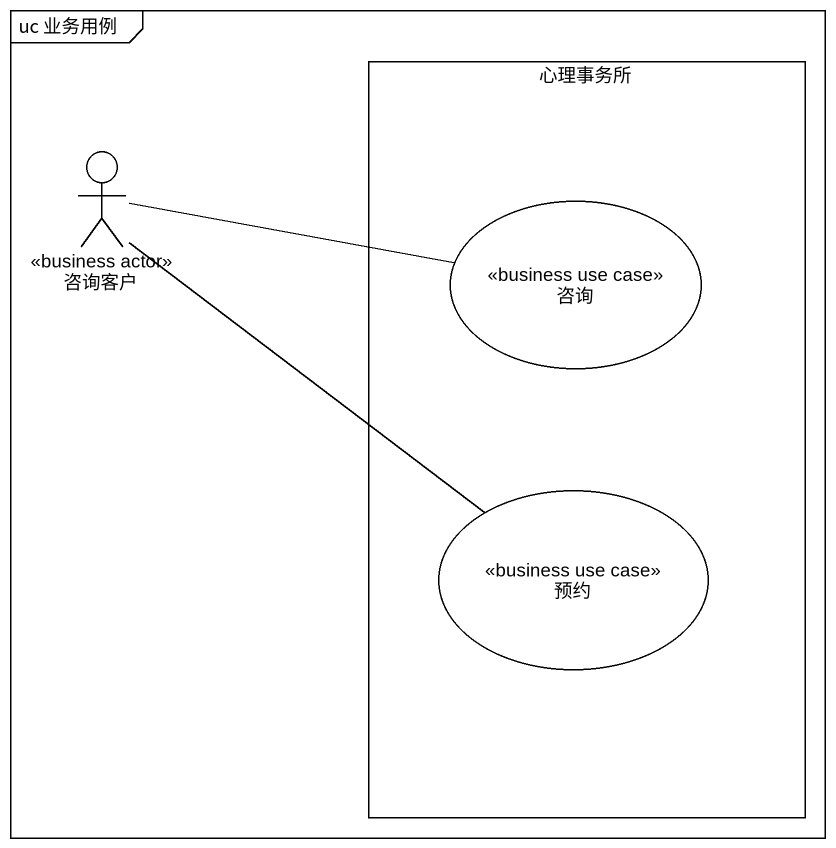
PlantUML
@startuml
mainframe uc 业务用例
rectangle 心理事务所 {
  usecase 咨询 <<business use case>>
  usecase 预约 <<business use case>>
}
actor 咨询客户 <<business actor>>
咨询客户 -right- 咨询
咨询客户 -- 预约
@enduml
